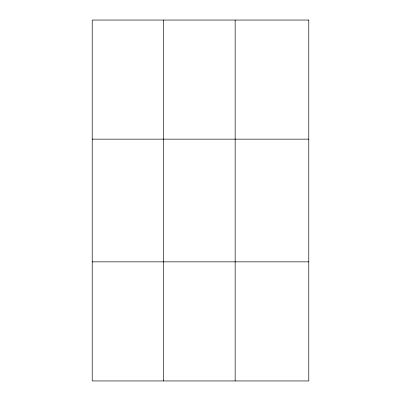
<?xml version="1.0" encoding="UTF-8"?>
<svg xmlns="http://www.w3.org/2000/svg" width="401" height="401" viewBox="0 0 401 401"><rect width="100%" height="100%" fill="white"/><g stroke="black" fill="none" stroke-linecap="round" stroke-linejoin="round"><path stroke-width="0.6" d="M163.683 20.05L163.683 380.95M235.151 20.05L235.151 380.95M92.215 139.147L308.785 139.147M92.215 261.853L308.785 261.853M308.785 20.05L308.785 380.95L92.215 380.95L92.215 20.05L308.785 20.05"/></g></svg>
